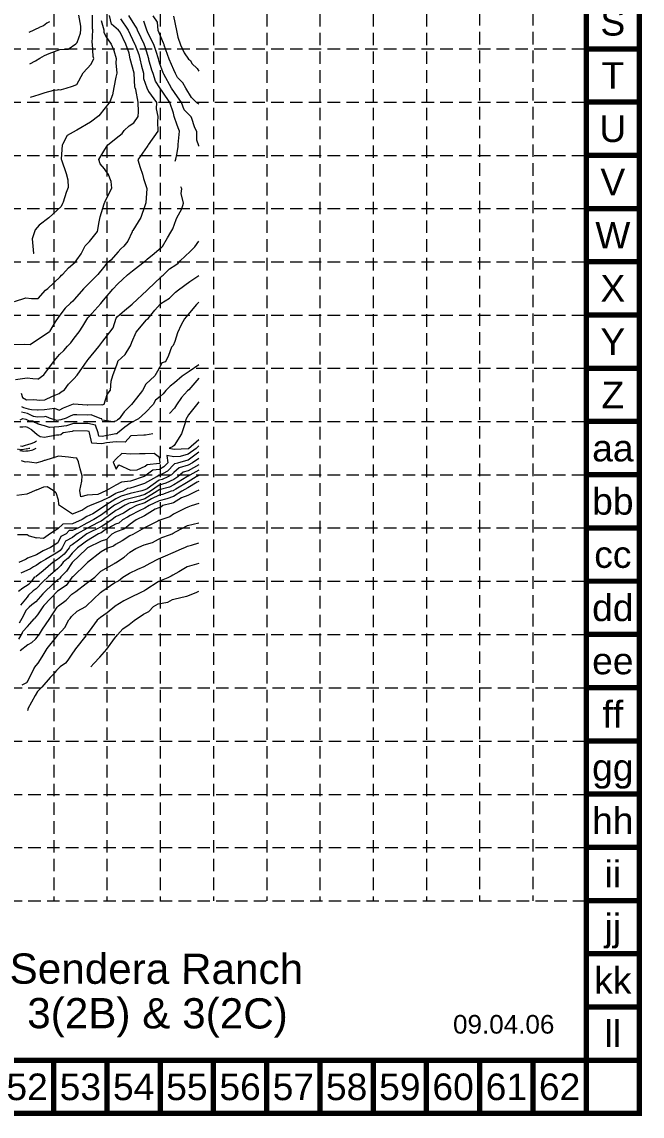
# Model space of a CAD drawing. Extents: x 33353 to 37237, y 80141 to 82571.
# Drawn here: x 36531 to 37237, y 80141 to 81387 of the extents above; entities that cross this region are included whole.
import ezdxf
from ezdxf.enums import TextEntityAlignment as Align

# ---------------------------------------------------------------- set-up
doc = ezdxf.new("R2010")
doc.units = 0
doc.header["$MEASUREMENT"] = 0
doc.linetypes.add('CENTER', pattern=[2, 1.25, -0.25, 0.25, -0.25])
doc.linetypes.add('HIDDEN', pattern=[0.375, 0.25, -0.125])
doc.layers.add('BASE', color=7, linetype='Continuous')
doc.layers.add('GRID', color=254, linetype='HIDDEN')
for name, color, linetype, lineweight in [('LAYO-10', 7, 'Continuous', 0), ('TOPOSHD-34', 7, 'Continuous', 0), ('TOPOSHD-5', 7, 'Continuous', 0), ('TOPOSHD-6', 7, 'Continuous', 0)]:
    doc.layers.add(name, color=color, linetype=linetype, lineweight=lineweight)
doc.styles.get("Standard").update_dxf_attribs({"font": 'ARIAL.TTF'})

msp = doc.modelspace()

# ---------------------------------------------------------------- linework, layer by layer
at = {"layer": 'BASE', "color": 9}
msp.add_line((37173.4, 82507.7), (37173.4, 80205), dxfattribs=at)
at = {"layer": 'BASE', "const_width": 6.06}
for points in [[(33355.7, 80144.4), (37234, 80144.4), (37234, 82568.3), (33355.7, 82568.3)], [(33416.3, 80205), (37173.4, 80205), (37173.4, 82507.7), (33416.3, 82507.7)]]:
    msp.add_lwpolyline(points, close=True, dxfattribs=at)
for points in [[(37234, 81356.4), (37173.4, 81356.4)], [(37234, 81295.8), (37173.4, 81295.8)], [(37234, 81235.2), (37173.4, 81235.2)], [(37234, 81174.6), (37173.4, 81174.6)], [(37234, 81114), (37173.4, 81114)], [(37234, 81053.4), (37173.4, 81053.4)], [(37234, 80992.8), (37173.4, 80992.8)], [(37234, 80932.2), (37173.4, 80932.2)], [(37234, 80871.6), (37173.4, 80871.6)], [(37234, 80811), (37173.4, 80811)], [(37234, 80750.4), (37173.4, 80750.4)], [(37234, 80689.8), (37173.4, 80689.8)], [(37234, 80629.2), (37173.4, 80629.2)], [(37234, 80568.6), (37173.4, 80568.6)], [(37234, 80508), (37173.4, 80508)], [(37234, 80447.4), (37173.4, 80447.4)], [(37234, 80386.8), (37173.4, 80386.8)], [(37234, 80326.2), (37173.4, 80326.2)], [(37234, 80265.6), (37173.4, 80265.6)], [(36567.4, 80144.4), (36567.4, 80205)], [(36628, 80144.4), (36628, 80205)], [(36688.6, 80144.4), (36688.6, 80205)], [(36749.2, 80144.4), (36749.2, 80205)], [(36809.8, 80144.4), (36809.8, 80205)], [(36870.4, 80144.4), (36870.4, 80205)], [(36931, 80144.4), (36931, 80205)], [(36991.6, 80144.4), (36991.6, 80205)], [(37052.2, 80144.4), (37052.2, 80205)], [(37112.8, 80144.4), (37112.8, 80205)], [(37234, 80205), (37173.4, 80205)], [(37173.4, 80144.4), (37173.4, 80205)]]:
    msp.add_lwpolyline(points, dxfattribs=at)
at = {"layer": 'GRID', "linetype": 'HIDDEN', "lineweight": 15, "ltscale": 57}
for p, q in [((36567.4, 82507.7), (36567.4, 80386.5)), ((36628, 82507.7), (36628, 80386.5)), ((36688.6, 82507.7), (36688.6, 80386.5)), ((36749.2, 82507.7), (36749.2, 80386.5)), ((36809.8, 82507.7), (36809.8, 80386.5)), ((36870.4, 82507.7), (36870.4, 80386.5)), ((36931, 82507.7), (36931, 80386.5)), ((36991.6, 82507.7), (36991.6, 80386.5)), ((37052.1, 82508.7), (37052.1, 80386.5)), ((37112.7, 82508.7), (37112.7, 80386.5)), ((33416.3, 81356.4), (37173.4, 81356.4)), ((33416.3, 81295.8), (37173.4, 81295.8)), ((33416.3, 81235.2), (37173.4, 81235.2)), ((33416.3, 81174.6), (37173.4, 81174.6)), ((33416.3, 81114), (37173.4, 81114)), ((33416.3, 81053.4), (37173.4, 81053.4)), ((33416.3, 80992.8), (37173.4, 80992.8)), ((33416.3, 80932.2), (37173.4, 80932.2)), ((33416.3, 80871.6), (37173.4, 80871.6)), ((33416.3, 80811), (37173.4, 80811)), ((33416.3, 80750.4), (37173.4, 80750.4)), ((33416.3, 80689.8), (37173.4, 80689.8)), ((33417.7, 80628.9), (37174.7, 80628.9)), ((33417.7, 80568.3), (37174.7, 80568.3)), ((33417.7, 80507.7), (37174.7, 80507.7)), ((33417.7, 80447.1), (37174.7, 80447.1)), ((33417.7, 80386.5), (37174.7, 80386.5))]:
    msp.add_line(p, q, dxfattribs=at)
at = {"layer": 'TOPOSHD-34', "color": 5, "linetype": 'CENTER', "lineweight": 0}
for p, q in [((36526, 80900.7), (36532.1, 80900.3)), ((36532.1, 80900.3), (36539.4, 80901.7)), ((36539.4, 80901.7), (36540.1, 80902))]:
    msp.add_line(p, q, dxfattribs=at)
at = {"layer": 'TOPOSHD-5', "color": 43, "linetype": 'Continuous', "lineweight": 0}
for p, q in [((36598.1, 81382.4), (36596, 81394.8)), ((36659.6, 81383.5), (36652.9, 81394.3)), ((36593.9, 81363.8), (36598, 81374.4)), ((36598, 81374.4), (36598.2, 81378.3)), ((36598.2, 81378.3), (36598.1, 81382.4)), ((36661.9, 81380), (36659.6, 81383.5)), ((36662.7, 81377.7), (36661.9, 81380)), ((36666.9, 81368.8), (36662.7, 81377.7)), ((36583.8, 81356), (36592.5, 81362.3)), ((36592.5, 81362.3), (36593.3, 81362.9)), ((36593.3, 81362.9), (36593.9, 81363.8)), ((36670.2, 81361.6), (36666.9, 81368.8)), ((36557, 81348.9), (36562.1, 81351.2)), ((36562.1, 81351.2), (36574.4, 81355.7)), ((36574.4, 81355.7), (36583.8, 81356)), ((36671.8, 81357.5), (36670.2, 81361.6)), ((36675.5, 81345), (36671.8, 81357.5)), ((36540.1, 81339.3), (36546.6, 81342.7)), ((36546.6, 81342.7), (36551.4, 81346)), ((36551.4, 81346), (36557, 81348.9)), ((36675.5, 81344.8), (36675.5, 81345)), ((36675.7, 81343.9), (36675.5, 81344.8)), ((36679.1, 81332.1), (36675.7, 81343.9)), ((36680.4, 81328.5), (36679.1, 81332.1)), ((36683.1, 81319.6), (36680.4, 81328.5)), ((36688, 81311.9), (36683.1, 81319.6)), ((36691.6, 81307.1), (36688, 81311.9)), ((36699.6, 81295.3), (36691.6, 81307.1)), ((36703.7, 81283.3), (36699.6, 81295.3)), ((36704.4, 81279.3), (36703.7, 81283.3)), ((36707.8, 81269.6), (36704.4, 81279.3)), ((36709.8, 81264.8), (36707.8, 81269.6)), ((36708.9, 81247.6), (36710.7, 81262.7)), ((36710.7, 81262.7), (36709.8, 81264.8)), ((36707.5, 81236.3), (36709.1, 81244.7)), ((36708.9, 81246.2), (36708.9, 81247.6)), ((36709.1, 81244.7), (36708.9, 81246.2)), ((36705.7, 81228.6), (36705.8, 81229.7)), ((36705.8, 81229.7), (36706.4, 81230.8)), ((36706.4, 81230.8), (36707.5, 81236.3)), ((36713.2, 81197.2), (36712.1, 81199.3)), ((36712.5, 81191.7), (36713.2, 81197.2)), ((36714.9, 81180.7), (36712.5, 81191.7)), ((36713.2, 81174.2), (36714.9, 81180.7)), ((36706.8, 81162), (36707.6, 81164.2)), ((36707.6, 81164.2), (36713.2, 81174.2)), ((36700.7, 81147.8), (36703, 81151.4)), ((36703, 81151.4), (36706.8, 81162)), ((36691.3, 81131.4), (36696.7, 81141.2)), ((36696.7, 81141.2), (36700.7, 81147.8)), ((36681.8, 81123.5), (36690, 81130.5)), ((36690, 81130.5), (36690.5, 81130.8)), ((36690.5, 81130.8), (36691.3, 81131.4)), ((36657, 81103.7), (36672.3, 81115.6)), ((36672.3, 81115.6), (36673.6, 81116.9)), ((36673.6, 81116.9), (36681.8, 81123.5)), ((36651.5, 81099.3), (36657, 81103.7)), ((36634.5, 81082.9), (36640.3, 81089)), ((36640.3, 81089), (36645.8, 81093.9)), ((36645.8, 81093.9), (36651.5, 81099.3)), ((36623.9, 81070.2), (36634.5, 81082.9)), ((36607.2, 81051.3), (36620.9, 81066.5)), ((36620.9, 81066.5), (36623.9, 81070.2)), ((36600.6, 81040.7), (36606.2, 81050.2)), ((36606.2, 81050.2), (36607.2, 81051.3)), ((36596.3, 81034.3), (36600.6, 81040.7)), ((36586.8, 81021.7), (36590.7, 81027.2)), ((36590.7, 81027.2), (36596.3, 81034.3)), ((36574, 81008.3), (36578.9, 81013.1)), ((36578.9, 81013.1), (36582.9, 81017.9)), ((36582.9, 81017.9), (36586.8, 81021.7)), ((36557.3, 80986.9), (36568.4, 81001.5)), ((36568.4, 81001.5), (36574, 81008.3)), ((36537.2, 80981.4), (36523.9, 80979.7)), ((36543.7, 80980.9), (36537.2, 80981.4)), ((36549.4, 80980.3), (36543.7, 80980.9)), ((36549.4, 80980.3), (36556, 80985.2)), ((36556, 80985.2), (36557.3, 80986.9)), ((36720.2, 80863.4), (36706.3, 80855.2)), ((36729.5, 80869), (36720.2, 80863.4)), ((36732.7, 80870.7), (36729.5, 80869)), ((36700.9, 80852.8), (36691, 80849.2)), ((36703.2, 80853.4), (36700.9, 80852.8)), ((36703.8, 80853.7), (36703.2, 80853.4)), ((36706.3, 80855.2), (36703.8, 80853.7)), ((36670.9, 80839.6), (36661.7, 80836.6)), ((36678.7, 80844.3), (36670.9, 80839.6)), ((36687.3, 80848.3), (36678.7, 80844.3)), ((36691, 80849.2), (36687.3, 80848.3)), ((36646.7, 80827.9), (36637.8, 80823.5)), ((36654.4, 80832.8), (36646.7, 80827.9)), ((36661.7, 80836.6), (36654.4, 80832.8)), ((36633.6, 80820.4), (36621.4, 80812.2)), ((36637.8, 80823.5), (36633.6, 80820.4)), ((36604.9, 80804.2), (36595.7, 80797.2)), ((36621.4, 80812.2), (36604.9, 80804.2)), ((36586.2, 80790.6), (36585, 80788.4)), ((36588.5, 80791.9), (36586.2, 80790.6)), ((36595.7, 80797.2), (36588.5, 80791.9)), ((36712.8, 80787.2), (36717.3, 80789.2)), ((36717.3, 80789.2), (36719.5, 80790.4)), ((36719.5, 80790.4), (36724.1, 80791.5)), ((36724.1, 80791.5), (36732.7, 80794.2)), ((36579.3, 80781), (36571.8, 80775.2)), ((36585, 80788.4), (36579.3, 80781)), ((36686.6, 80775.8), (36694.7, 80779.2)), ((36694.7, 80779.2), (36703.2, 80783)), ((36703.2, 80783), (36712.8, 80787.2)), ((36566.6, 80772), (36555.2, 80762.1)), ((36571.8, 80775.2), (36566.6, 80772)), ((36653.7, 80759.5), (36663, 80763.9)), ((36663, 80763.9), (36670.3, 80767)), ((36670.3, 80767), (36677.2, 80771)), ((36677.2, 80771), (36686.6, 80775.8)), ((36542.3, 80750.4), (36546, 80755.4)), ((36546, 80755.4), (36547.4, 80755.9)), ((36555.2, 80762.1), (36547.4, 80755.9)), ((36641.2, 80750.7), (36645.9, 80754.8)), ((36645.9, 80754.8), (36653.7, 80759.5)), ((36527.2, 80739.1), (36532.4, 80742.7)), ((36532.4, 80742.7), (36535.1, 80744.6)), ((36535.1, 80744.6), (36539.5, 80747.2)), ((36539.5, 80747.2), (36542.3, 80750.4)), ((36622.1, 80738.5), (36637.1, 80749)), ((36637.1, 80749), (36641.2, 80750.7)), ((36604.7, 80722.2), (36620.7, 80737.4)), ((36620.7, 80737.4), (36622.1, 80738.5)), ((36587.7, 80710), (36594, 80716.1)), ((36594, 80716.1), (36604.1, 80721.7)), ((36604.1, 80721.7), (36604.7, 80722.2)), ((36579.9, 80697.6), (36584.5, 80706.4)), ((36584.5, 80706.4), (36586, 80708)), ((36586, 80708), (36587.7, 80710)), ((36572.2, 80688.8), (36579.9, 80697.6)), ((36559.8, 80673.6), (36571, 80687.5)), ((36571, 80687.5), (36572.2, 80688.8)), ((36549.5, 80657.2), (36554.3, 80664.4)), ((36554.3, 80664.4), (36559.8, 80673.6)), ((36545.4, 80652.1), (36536.6, 80635.2)), ((36545.4, 80652.1), (36549.5, 80657.2)), ((36536.3, 80634.7), (36530.9, 80632.1)), ((36536.4, 80634.8), (36536.3, 80634.7)), ((36536.6, 80635.2), (36536.4, 80634.9)), ((36536.4, 80634.9), (36536.4, 80634.8))]:
    msp.add_line(p, q, dxfattribs=at)
at = {"layer": 'TOPOSHD-5', "color": 5, "linetype": 'Continuous', "lineweight": 0}
for p, q in [((36732.7, 80981.4), (36721.2, 80968.4)), ((36719.7, 80967.1), (36712.7, 80959.4)), ((36721.2, 80968.4), (36719.7, 80967.1)), ((36707.1, 80951.2), (36704.7, 80947.4)), ((36712.7, 80959.4), (36707.1, 80951.2)), ((36704.7, 80947.4), (36699.1, 80941.3)), ((36532.1, 80925.8), (36528.9, 80925.6)), ((36534.8, 80926), (36532.1, 80925.8)), ((36538.1, 80925.2), (36534.8, 80926)), ((36538.4, 80925.1), (36538.1, 80925.2)), ((36542.3, 80922.7), (36538.4, 80925.1)), ((36542.6, 80922.5), (36542.3, 80922.7)), ((36548.6, 80917), (36542.6, 80922.5)), ((36551.9, 80914.9), (36548.6, 80917)), ((36556.7, 80913.9), (36551.9, 80914.9)), ((36570.5, 80916.8), (36556.7, 80913.9)), ((36573.2, 80916.5), (36570.5, 80916.8)), ((36575.6, 80917), (36573.2, 80916.5)), ((36578.1, 80919.4), (36575.6, 80917)), ((36588.2, 80920.9), (36578.1, 80919.4)), ((36589.7, 80921.4), (36588.2, 80920.9)), ((36606, 80921.3), (36589.7, 80921.4)), ((36607.7, 80920.9), (36606, 80921.3)), ((36608.2, 80919.2), (36607.7, 80920.9)), ((36610.9, 80907.7), (36608.2, 80919.2)), ((36655.2, 80916), (36648.6, 80908.8)), ((36669.8, 80916.7), (36655.2, 80916)), ((36671.7, 80916.8), (36669.8, 80916.7)), ((36680, 80918.2), (36671.7, 80916.8)), ((36622.3, 80906.7), (36610.9, 80907.7)), ((36627.6, 80907.8), (36622.3, 80906.7)), ((36638.6, 80909.1), (36627.6, 80907.8)), ((36648.6, 80908.8), (36638.6, 80909.1)), ((36729.4, 80901.5), (36720.5, 80895)), ((36732.7, 80904.3), (36729.4, 80901.5)), ((36572.9, 80892.7), (36557.4, 80887.7)), ((36584.1, 80891.7), (36572.9, 80892.7)), ((36589.4, 80890.9), (36584.1, 80891.7)), ((36593.5, 80890.4), (36589.4, 80890.9)), ((36595.7, 80886.3), (36593.5, 80890.4)), ((36704.2, 80892.1), (36696, 80893.6)), ((36696, 80893.6), (36697.4, 80885.3)), ((36711.2, 80892.3), (36704.2, 80892.1)), ((36720.5, 80895), (36711.2, 80892.3)), ((36530.5, 80887.9), (36534.9, 80886.4)), ((36534.9, 80886.4), (36537.4, 80886.7)), ((36537.4, 80886.7), (36539.8, 80886.2)), ((36539.8, 80886.2), (36542.6, 80885.8)), ((36542.6, 80885.8), (36548.3, 80885.2)), ((36554, 80886.7), (36548.3, 80885.2)), ((36556.4, 80887.6), (36554, 80886.7)), ((36557.4, 80887.7), (36556.4, 80887.6)), ((36597.4, 80878.3), (36595.7, 80886.3)), ((36599.7, 80870.2), (36597.4, 80878.3)), ((36680, 80876.9), (36671.2, 80869.9)), ((36687.6, 80877.7), (36680, 80876.9)), ((36692.7, 80880.4), (36687.6, 80877.7)), ((36697.4, 80885.3), (36692.7, 80880.4)), ((36597.1, 80853.8), (36599.4, 80864.1)), ((36599.4, 80864.1), (36599.7, 80870.2)), ((36644.7, 80863.3), (36638.1, 80859.6)), ((36654.7, 80864.4), (36644.7, 80863.3)), ((36670.5, 80869.6), (36654.7, 80864.4)), ((36671.2, 80869.9), (36670.5, 80869.6)), ((36598.1, 80846.5), (36597.1, 80853.8)), ((36627.5, 80853.5), (36621.8, 80850.8)), ((36638.1, 80859.6), (36627.5, 80853.5)), ((36605.3, 80848.5), (36598.1, 80846.5)), ((36617.4, 80849.1), (36605.3, 80848.5)), ((36621.8, 80850.8), (36617.4, 80849.1))]:
    msp.add_line(p, q, dxfattribs=at)
at = {"layer": 'TOPOSHD-6', "color": 43, "linetype": 'Continuous', "lineweight": 0}
for p, q in [((36562.4, 81387.3), (36559.7, 81385.5)), ((36611.5, 81379.3), (36611.4, 81394.7)), ((36621.2, 81388.9), (36624.4, 81378)), ((36633.3, 81384.4), (36631, 81394.5)), ((36643.2, 81390.7), (36652.2, 81377.8)), ((36673.3, 81377.6), (36669.8, 81387.8)), ((36685.4, 81386.8), (36680.5, 81394)), ((36686.4, 81377.4), (36685.4, 81386.8)), ((36703.6, 81393.8), (36707, 81377.2)), ((36539.5, 81375.5), (36551.7, 81381.3)), ((36555.7, 81382.7), (36551.7, 81381.3)), ((36559.7, 81385.5), (36555.7, 81382.7)), ((36611.1, 81363), (36611.8, 81378.1)), ((36611.8, 81378.1), (36611.5, 81379.3)), ((36624.4, 81378), (36624.3, 81375.6)), ((36624.3, 81375.6), (36626.7, 81370.6)), ((36641.1, 81377.9), (36633.3, 81384.4)), ((36643, 81375.5), (36641.1, 81377.9)), ((36649.4, 81361.8), (36643, 81375.5)), ((36652.2, 81377.8), (36659.4, 81362.1)), ((36674.2, 81375.7), (36673.3, 81377.6)), ((36676, 81371.8), (36674.2, 81375.7)), ((36692.2, 81362.8), (36686.4, 81377.4)), ((36707, 81377.2), (36708.7, 81369.8)), ((36611.5, 81362.1), (36611.1, 81363)), ((36612.2, 81347.8), (36611.5, 81362.1)), ((36626.7, 81370.6), (36632.7, 81361.9)), ((36632.7, 81361.9), (36635.7, 81354.6)), ((36653.2, 81351.4), (36649.4, 81361.8)), ((36659.4, 81362.1), (36659.6, 81361.8)), ((36659.6, 81361.8), (36659.6, 81361.7)), ((36659.6, 81361.7), (36664.1, 81349.9)), ((36681.2, 81361.5), (36676, 81371.8)), ((36692.9, 81361.4), (36692.2, 81362.8)), ((36708.7, 81369.8), (36711.7, 81361.2)), ((36635.7, 81354.6), (36638.6, 81345.4)), ((36654.2, 81345.2), (36653.2, 81351.4)), ((36664.1, 81349.9), (36665.5, 81345.1)), ((36684, 81353.3), (36681.2, 81361.5)), ((36686.6, 81344.9), (36684, 81353.3)), ((36693, 81360.5), (36692.9, 81361.4)), ((36698.8, 81344.8), (36693, 81360.5)), ((36711.7, 81361.2), (36715.8, 81352)), ((36715.8, 81352), (36720.8, 81344.6)), ((36600.7, 81329.2), (36609.9, 81339.1)), ((36609.9, 81339.1), (36613.1, 81345.6)), ((36613.1, 81345.6), (36612.2, 81347.8)), ((36638.6, 81345.4), (36638, 81340.6)), ((36638, 81340.6), (36639.3, 81328.9)), ((36659.1, 81328.7), (36654.2, 81345.2)), ((36665.5, 81345.1), (36667.3, 81336.7)), ((36667.3, 81336.7), (36669.5, 81328.6)), ((36687.8, 81340.7), (36686.6, 81344.9)), ((36691.9, 81329.3), (36687.8, 81340.7)), ((36704.1, 81332.6), (36698.8, 81344.8)), ((36720.8, 81344.6), (36723.1, 81343)), ((36723.1, 81343), (36724.7, 81339.6)), ((36724.7, 81339.6), (36730.8, 81334.2)), ((36593.5, 81315.7), (36600.7, 81329.2)), ((36639.3, 81328.9), (36637.9, 81324.2)), ((36659.6, 81312.9), (36659.1, 81328.7)), ((36669.5, 81328.6), (36669.7, 81322.7)), ((36692.3, 81328.4), (36691.9, 81329.3)), ((36692.7, 81327.5), (36692.3, 81328.4)), ((36701.4, 81311.8), (36692.7, 81327.5)), ((36705.9, 81328.2), (36704.1, 81332.6)), ((36708.3, 81323.7), (36705.9, 81328.2)), ((36730.8, 81334.2), (36732.7, 81331.2)), ((36581.5, 81311.5), (36588.7, 81313.8)), ((36588.7, 81313.8), (36593.5, 81315.7)), ((36635.6, 81312.4), (36634.4, 81304)), ((36637.9, 81324.2), (36635.6, 81312.4)), ((36659.9, 81312.2), (36659.6, 81312.9)), ((36660.9, 81310.3), (36659.9, 81312.2)), ((36669.7, 81322.7), (36673.3, 81312.1)), ((36673.3, 81312.1), (36675.4, 81307.8)), ((36708.1, 81301.9), (36701.4, 81311.8)), ((36714.4, 81317.9), (36708.3, 81323.7)), ((36717.6, 81311.6), (36714.4, 81317.9)), ((36540.8, 81301.5), (36551, 81304.5)), ((36551, 81304.5), (36557.8, 81306.6)), ((36557.8, 81306.6), (36567.4, 81309.5)), ((36567.4, 81309.5), (36571.5, 81309.7)), ((36571.5, 81309.7), (36572.7, 81310.1)), ((36572.7, 81310.1), (36574.8, 81309.7)), ((36574.8, 81309.7), (36576.4, 81310)), ((36576.4, 81310), (36581.5, 81311.5)), ((36634.4, 81304), (36631.1, 81296)), ((36663.6, 81295.6), (36660.9, 81310.3)), ((36675.4, 81307.8), (36684.3, 81295.5)), ((36712.9, 81295.2), (36708.1, 81301.9)), ((36724.3, 81300.9), (36717.6, 81311.6)), ((36730.3, 81295), (36724.3, 81300.9)), ((36626, 81289.2), (36618.6, 81280.1)), ((36631.1, 81296), (36626, 81289.2)), ((36663.8, 81284.6), (36663.6, 81295.6)), ((36684.3, 81295.5), (36683.9, 81288)), ((36683.9, 81288), (36686, 81279.4)), ((36716, 81287.1), (36712.9, 81295.2)), ((36723.7, 81279.1), (36716, 81287.1)), ((36732.7, 81293.4), (36730.3, 81295)), ((36618.6, 81280.1), (36609.3, 81272.9)), ((36658.6, 81272.1), (36663.6, 81279.6)), ((36663.6, 81279.6), (36663.8, 81284.6)), ((36686, 81279.4), (36685.4, 81273.4)), ((36723.9, 81278.8), (36723.7, 81279.1)), ((36724.1, 81278.1), (36723.9, 81278.8)), ((36728.1, 81266.6), (36724.1, 81278.1)), ((36593, 81263.4), (36582.6, 81257.8)), ((36593.6, 81263.8), (36593, 81263.4)), ((36609.3, 81272.9), (36593.6, 81263.8)), ((36645.1, 81260.2), (36647.7, 81263.3)), ((36647.7, 81263.3), (36653.1, 81268.7)), ((36653.1, 81268.7), (36658.6, 81272.1)), ((36686, 81262.9), (36674.8, 81247)), ((36685.4, 81273.4), (36686, 81262.9)), ((36730.3, 81262.5), (36728.1, 81266.6)), ((36730.1, 81252.3), (36730.3, 81262.5)), ((36582.6, 81257.8), (36577.2, 81247.5)), ((36628.8, 81247), (36641.9, 81257.6)), ((36641.9, 81257.6), (36645.1, 81260.2)), ((36732.6, 81246), (36730.1, 81252.3)), ((36577.1, 81246.7), (36576.2, 81236.5)), ((36577.2, 81247.5), (36577.1, 81246.7)), ((36618.9, 81230.6), (36625.5, 81241.8)), ((36625.5, 81241.8), (36627.6, 81244.9)), ((36627.6, 81244.9), (36628.8, 81247)), ((36673.6, 81245.4), (36663, 81230.2)), ((36674.4, 81246.5), (36673.6, 81245.4)), ((36674.8, 81247), (36674.4, 81246.5)), ((36732.7, 81245.5), (36732.6, 81246)), ((36576.2, 81236.5), (36575.9, 81231)), ((36575.9, 81231), (36575.9, 81230.7)), ((36575.9, 81230.7), (36576.2, 81229.9)), ((36576.2, 81229.9), (36581.6, 81214.4)), ((36620.3, 81225.5), (36618.9, 81230.6)), ((36625.3, 81219.7), (36620.3, 81225.5)), ((36663, 81230.2), (36665.6, 81221.2)), ((36581.6, 81214.4), (36583.4, 81207.2)), ((36627.6, 81216.3), (36625.3, 81219.7)), ((36629.3, 81214), (36627.6, 81216.3)), ((36632.8, 81205.4), (36629.3, 81214)), ((36665.6, 81221.2), (36668.5, 81213.6)), ((36668.5, 81213.6), (36669.7, 81209)), ((36583.4, 81207.2), (36583.9, 81198.4)), ((36633.4, 81197.9), (36632.8, 81205.4)), ((36669.7, 81209), (36673.5, 81197.6)), ((36581.4, 81192.8), (36578, 81182)), ((36583.9, 81198.4), (36581.4, 81192.8)), ((36625.7, 81182.3), (36633.4, 81197.9)), ((36673.5, 81197.6), (36672.1, 81181.1)), ((36575.7, 81176.8), (36561.7, 81164.2)), ((36577.3, 81180.3), (36575.7, 81176.8)), ((36578, 81182), (36577.3, 81180.3)), ((36620.2, 81165.1), (36624.9, 81180)), ((36624.9, 81180), (36625.3, 81181.1)), ((36625.3, 81181.1), (36625.4, 81181.5)), ((36625.4, 81181.5), (36625.7, 81182.3)), ((36671, 81177.9), (36666.7, 81164.6)), ((36672.1, 81181.1), (36671, 81177.9)), ((36561.7, 81164.2), (36550.8, 81155.7)), ((36619, 81159.4), (36620.2, 81165.1)), ((36666.7, 81164.6), (36657.4, 81149.6)), ((36546.3, 81150.4), (36543, 81140)), ((36550.8, 81155.7), (36546.3, 81150.4)), ((36617.1, 81148.6), (36619, 81159.4)), ((36543, 81140), (36544.3, 81123.4)), ((36608, 81137.1), (36617.1, 81148.6)), ((36651.6, 81137.4), (36647.3, 81131.8)), ((36656.6, 81148.2), (36651.6, 81137.4)), ((36656.8, 81148.8), (36656.6, 81148.2)), ((36657.4, 81149.6), (36656.8, 81148.8)), ((36598.6, 81123.1), (36603.3, 81132.2)), ((36603.3, 81132.2), (36608, 81137.1)), ((36640.7, 81125.3), (36632.2, 81115.9)), ((36643.7, 81128.9), (36640.7, 81125.3)), ((36647.3, 81131.8), (36643.7, 81128.9)), ((36711.2, 81115.2), (36722.7, 81125.6)), ((36722.7, 81125.6), (36728, 81131)), ((36728, 81131), (36732.7, 81137.3)), ((36544.3, 81123.4), (36544, 81123.4)), ((36584.1, 81107.3), (36591.6, 81113.5)), ((36591.6, 81113.5), (36592.8, 81115.1)), ((36592.8, 81115.1), (36593.5, 81116.3)), ((36593.5, 81116.3), (36598.6, 81123.1)), ((36627.7, 81112.5), (36624.2, 81107.5)), ((36632.2, 81115.9), (36627.7, 81112.5)), ((36706.3, 81110.6), (36708.9, 81112.6)), ((36708.9, 81112.6), (36711.2, 81115.2)), ((36577.7, 81100), (36584.1, 81107.3)), ((36624.2, 81107.5), (36617.4, 81099.6)), ((36692, 81098.9), (36699.1, 81106)), ((36699.1, 81106), (36706.3, 81110.6)), ((36560.5, 81083.6), (36574.9, 81096.9)), ((36574.9, 81096.9), (36576.2, 81098.7)), ((36576.2, 81098.7), (36577.7, 81100)), ((36607.6, 81089.7), (36601.2, 81083.2)), ((36617.4, 81099.6), (36607.6, 81089.7)), ((36674.3, 81082.5), (36689.6, 81096.8)), ((36689.6, 81096.8), (36690.7, 81097.9)), ((36690.7, 81097.9), (36692, 81098.9)), ((36549.7, 81072.3), (36558.2, 81081.6)), ((36558.2, 81081.6), (36560.5, 81083.6)), ((36601.2, 81083.2), (36591.2, 81071.6)), ((36657, 81066.2), (36673.2, 81081.5)), ((36673.2, 81081.5), (36674.3, 81082.5)), ((36522.7, 81068.7), (36535.8, 81072.8)), ((36535.8, 81072.8), (36542.2, 81072.2)), ((36542.2, 81072.2), (36549.7, 81072.3)), ((36586.6, 81066.9), (36580.3, 81061.2)), ((36589, 81069), (36586.6, 81066.9)), ((36591.2, 81071.6), (36589, 81069)), ((36648, 81058.4), (36656.6, 81065.9)), ((36656.6, 81065.9), (36657, 81066.2)), ((36572.5, 81050.5), (36569.2, 81045.5)), ((36574.5, 81053.3), (36572.5, 81050.5)), ((36580.3, 81061.2), (36574.5, 81053.3)), ((36638.4, 81049.9), (36640, 81051.7)), ((36640, 81051.7), (36648, 81058.4)), ((36569.2, 81045.5), (36562.7, 81034.6)), ((36631.2, 81033.9), (36634.9, 81038.8)), ((36634.9, 81038.8), (36638.4, 81049.9)), ((36540.5, 81019.9), (36562.7, 81034.6)), ((36623.4, 81023.6), (36631.2, 81033.9)), ((36521.4, 81020), (36534.1, 81020.1)), ((36534.1, 81020.1), (36540.5, 81019.9)), ((36606.7, 81002.6), (36618.7, 81017.6)), ((36618.7, 81017.6), (36623.4, 81023.6)), ((36602.9, 80997.4), (36605.6, 81001.2)), ((36605.6, 81001.2), (36606.7, 81002.6)), ((36593.9, 80984.8), (36602.9, 80997.4)), ((36584.1, 80974.5), (36590.3, 80980.6)), ((36590.3, 80980.6), (36593.9, 80984.8)), ((36565.8, 80961), (36573.6, 80964)), ((36573.6, 80964), (36576, 80966.1)), ((36576, 80966.1), (36579.8, 80968.4)), ((36579.8, 80968.4), (36584.1, 80974.5)), ((36544.6, 80957.3), (36551.4, 80956.6)), ((36551.4, 80956.6), (36557.1, 80956.9)), ((36557.1, 80956.9), (36565.8, 80961)), ((36732.7, 80889.9), (36725.5, 80885)), ((36710, 80879.4), (36704, 80874)), ((36720.4, 80882.3), (36710, 80879.4)), ((36720.3, 80876.2), (36714.7, 80874.6)), ((36732.7, 80882.8), (36720.3, 80876.2)), ((36725.5, 80885), (36720.4, 80882.3)), ((36732.7, 80876.7), (36722.4, 80871.2)), ((36687.4, 80865.2), (36673.7, 80855.7)), ((36690.8, 80866.1), (36687.4, 80865.2)), ((36697.4, 80869.3), (36690.8, 80866.1)), ((36704, 80866.2), (36694.9, 80861.8)), ((36701.6, 80871.6), (36697.4, 80869.3)), ((36704, 80874), (36701.6, 80871.6)), ((36718.7, 80869.1), (36703.9, 80860)), ((36708.8, 80869.2), (36704, 80866.2)), ((36714.7, 80874.6), (36708.8, 80869.2)), ((36719.5, 80869.8), (36718.7, 80869.1)), ((36720.2, 80870), (36719.5, 80869.8)), ((36722.4, 80871.2), (36720.2, 80870)), ((36732.7, 80863.9), (36730.8, 80863.1)), ((36667.6, 80853.1), (36654.5, 80850.1)), ((36671.1, 80854.2), (36667.6, 80853.1)), ((36677.5, 80853), (36671, 80849)), ((36685.1, 80852.9), (36671, 80844.3)), ((36673.7, 80855.7), (36671.1, 80854.2)), ((36687.4, 80859.8), (36677.5, 80853)), ((36687.3, 80854.5), (36685.1, 80852.9)), ((36699.1, 80857.6), (36687.3, 80854.5)), ((36694.9, 80861.8), (36687.4, 80859.8)), ((36703.9, 80860), (36699.1, 80857.6)), ((36713.2, 80852.7), (36703.8, 80846.7)), ((36720.1, 80856.7), (36713.2, 80852.7)), ((36729.3, 80852.5), (36720, 80847.8)), ((36730.8, 80863.1), (36720.1, 80856.7)), ((36732.7, 80853.9), (36729.3, 80852.5)), ((36638, 80844.1), (36626.5, 80837)), ((36648.2, 80843), (36637.9, 80837.7)), ((36644.1, 80847.3), (36638, 80844.1)), ((36654.5, 80850.1), (36644.1, 80847.3)), ((36654.5, 80844.7), (36648.2, 80843)), ((36652.4, 80838.8), (36648.5, 80836.8)), ((36654.4, 80839.4), (36652.4, 80838.8)), ((36657.9, 80840.1), (36654.4, 80839.4)), ((36665, 80847.1), (36654.5, 80844.7)), ((36671, 80844.3), (36657.9, 80840.1)), ((36671, 80849), (36665, 80847.1)), ((36687.2, 80841.8), (36675.9, 80836.5)), ((36696.1, 80844), (36687.2, 80841.8)), ((36701.2, 80838.8), (36691.7, 80836.4)), ((36703.8, 80846.7), (36696.1, 80844)), ((36703.7, 80839.6), (36701.2, 80838.8)), ((36712.8, 80845.4), (36703.7, 80839.6)), ((36720, 80847.8), (36712.8, 80845.4)), ((36732.7, 80838.9), (36723.8, 80836.1)), ((36611.7, 80827.2), (36605, 80824.2)), ((36621.6, 80833.5), (36611.7, 80827.2)), ((36621.6, 80826), (36612.9, 80820.6)), ((36626.5, 80837), (36621.6, 80833.5)), ((36636.6, 80836.9), (36621.6, 80826)), ((36637.9, 80830.7), (36624, 80820.5)), ((36637.9, 80837.7), (36636.6, 80836.9)), ((36642, 80832.7), (36637.9, 80830.7)), ((36648.5, 80836.8), (36642, 80832.7)), ((36664.8, 80830.6), (36654.3, 80825)), ((36670.9, 80833.4), (36664.8, 80830.6)), ((36682.9, 80832.2), (36670.8, 80824.6)), ((36675.9, 80836.5), (36670.9, 80833.4)), ((36687.1, 80833.8), (36682.9, 80832.2)), ((36689.1, 80834.5), (36687.1, 80833.8)), ((36691.7, 80836.4), (36689.1, 80834.5)), ((36703.6, 80826.7), (36699.5, 80823.8)), ((36717.4, 80833.6), (36703.6, 80826.7)), ((36719.9, 80834.7), (36717.4, 80833.6)), ((36723.8, 80836.1), (36719.9, 80834.7)), ((36577.9, 80815.3), (36572.2, 80809.8)), ((36588.7, 80815.6), (36577.9, 80815.3)), ((36599.8, 80820.7), (36588.7, 80815.6)), ((36605, 80816.5), (36595.4, 80811.1)), ((36605, 80824.2), (36599.8, 80820.7)), ((36618.1, 80817.2), (36604.9, 80810.3)), ((36612.9, 80820.6), (36605, 80816.5)), ((36621.5, 80818.8), (36618.1, 80817.2)), ((36624, 80820.5), (36621.5, 80818.8)), ((36637.7, 80815.3), (36626.1, 80808.8)), ((36641.5, 80816.6), (36637.7, 80815.3)), ((36645.6, 80820.3), (36641.5, 80816.6)), ((36651.4, 80823.2), (36645.6, 80820.3)), ((36654.2, 80815.3), (36648.1, 80809.8)), ((36654.3, 80825), (36651.4, 80823.2)), ((36661.2, 80820.2), (36654.2, 80815.3)), ((36670.8, 80824.6), (36661.2, 80820.2)), ((36685.8, 80818.7), (36670.7, 80811)), ((36687, 80819.3), (36685.8, 80818.7)), ((36687.5, 80819.5), (36687, 80819.3)), ((36688.2, 80819.9), (36687.5, 80819.5)), ((36699.5, 80823.8), (36688.2, 80819.9)), ((36706.9, 80806.8), (36719.7, 80813.9)), ((36719.7, 80813.9), (36732.7, 80817)), ((36563.7, 80804.6), (36555.6, 80799.1)), ((36572.2, 80809.8), (36563.7, 80804.6)), ((36575.5, 80801.1), (36572, 80794.2)), ((36581.5, 80804.4), (36575.5, 80801.1)), ((36585.1, 80807.9), (36581.5, 80804.4)), ((36588.6, 80808), (36585.1, 80807.9)), ((36595.4, 80811.1), (36588.6, 80808)), ((36591, 80801.9), (36588.6, 80800.1)), ((36594.2, 80804.3), (36591, 80801.9)), ((36604.9, 80810.3), (36594.2, 80804.3)), ((36618.3, 80804.1), (36604.8, 80795.9)), ((36621.4, 80805.6), (36618.3, 80804.1)), ((36626.1, 80808.8), (36621.4, 80805.6)), ((36633.5, 80803.9), (36627.4, 80798)), ((36637.6, 80806.2), (36633.5, 80803.9)), ((36648.1, 80809.8), (36637.6, 80806.2)), ((36654.1, 80802), (36645.3, 80796.3)), ((36657.5, 80803.7), (36654.1, 80802)), ((36670.7, 80811), (36657.5, 80803.7)), ((36690.3, 80800), (36699.2, 80803.3)), ((36699.2, 80803.3), (36702.3, 80804.3)), ((36702.3, 80804.3), (36703.4, 80804.9)), ((36703.4, 80804.9), (36706.9, 80806.8)), ((36555.6, 80799.1), (36547.7, 80799.6)), ((36563.6, 80788.6), (36555.4, 80784.8)), ((36572, 80794.2), (36563.6, 80788.6)), ((36580.8, 80795.9), (36577.1, 80788.4)), ((36588.6, 80800.1), (36580.8, 80795.9)), ((36600.3, 80792.6), (36594.6, 80788.3)), ((36604.8, 80795.9), (36600.3, 80792.6)), ((36621.3, 80796), (36605.9, 80788.2)), ((36627.4, 80798), (36621.3, 80796)), ((36635.3, 80790.1), (36628.5, 80788)), ((36637.5, 80792.3), (36635.3, 80790.1)), ((36645.3, 80796.3), (36637.5, 80792.3)), ((36660.9, 80787.7), (36670.5, 80791.8)), ((36670.5, 80791.8), (36679.9, 80794.3)), ((36679.9, 80794.3), (36686.8, 80798.3)), ((36686.8, 80798.3), (36690.3, 80800)), ((36555.4, 80784.8), (36547.6, 80780.3)), ((36571.9, 80783.3), (36558.1, 80774.9)), ((36574.9, 80785.5), (36571.9, 80783.3)), ((36577.1, 80788.4), (36574.9, 80785.5)), ((36583.8, 80776.4), (36578, 80771.9)), ((36588.4, 80782.4), (36583.8, 80776.4)), ((36604.7, 80787.2), (36588.3, 80771.8)), ((36594.6, 80788.3), (36588.4, 80782.4)), ((36605.9, 80788.2), (36604.7, 80787.2)), ((36621.2, 80783.8), (36605.7, 80771.7)), ((36628.5, 80788), (36621.2, 80783.8)), ((36637.6, 80771.4), (36647.4, 80777.7)), ((36647.4, 80777.7), (36653.9, 80783.5)), ((36653.9, 80783.5), (36660.9, 80787.7)), ((36552.8, 80772.2), (36547.5, 80768.1)), ((36555.3, 80773.6), (36552.8, 80772.2)), ((36558.1, 80774.9), (36555.3, 80773.6)), ((36571.7, 80764.4), (36561.5, 80755.6)), ((36575.6, 80768.1), (36571.7, 80764.4)), ((36578, 80771.9), (36575.6, 80768.1)), ((36588.3, 80771.8), (36582, 80761.6)), ((36604.5, 80770.6), (36589, 80755.3)), ((36605.7, 80771.7), (36604.5, 80770.6)), ((36621, 80761.6), (36636.6, 80770.7)), ((36636.6, 80770.7), (36637.3, 80771.2)), ((36637.3, 80771.2), (36637.6, 80771.4)), ((36719.3, 80766.8), (36709.6, 80760.9)), ((36732.7, 80770.5), (36719.3, 80766.8)), ((36732.7, 80770.5), (36732.7, 80770.5)), ((36561.5, 80755.6), (36555.1, 80749.6)), ((36571.6, 80751.8), (36558.2, 80739.1)), ((36573.9, 80753.2), (36571.6, 80751.8)), ((36575.5, 80755.5), (36573.9, 80753.2)), ((36582, 80761.6), (36575.5, 80755.5)), ((36588.1, 80754.6), (36581.5, 80745.5)), ((36589, 80755.3), (36588.1, 80754.6)), ((36604.3, 80747.7), (36614, 80755.1)), ((36614, 80755.1), (36621, 80761.6)), ((36697.4, 80754.3), (36689.6, 80751.1)), ((36701.2, 80756), (36697.4, 80754.3)), ((36702.9, 80757.1), (36701.2, 80756)), ((36709.6, 80760.9), (36702.9, 80757.1)), ((36544, 80739.5), (36538.8, 80734.5)), ((36547.3, 80741.8), (36544, 80739.5)), ((36555.1, 80749.6), (36547.3, 80741.8)), ((36558.2, 80739.1), (36555, 80735.8)), ((36571.5, 80739), (36556, 80722.6)), ((36581.5, 80745.5), (36571.5, 80739)), ((36588, 80735.5), (36592.7, 80738.8)), ((36592.7, 80738.8), (36604.3, 80747.7)), ((36670, 80739), (36668.2, 80738.1)), ((36672.3, 80740.4), (36670, 80739)), ((36686.3, 80749.5), (36672.3, 80740.4)), ((36689.6, 80751.1), (36686.3, 80749.5)), ((36729.5, 80737.5), (36732.7, 80738.9)), ((36537.1, 80732), (36529.5, 80723)), ((36538.8, 80734.5), (36537.1, 80732)), ((36547.2, 80726.7), (36542.5, 80723.6)), ((36555, 80735.8), (36547.2, 80726.7)), ((36572.8, 80722.5), (36581.7, 80728.6)), ((36581.7, 80728.6), (36588, 80735.5)), ((36647.2, 80728), (36637.3, 80721.9)), ((36653.4, 80731.1), (36647.2, 80728)), ((36668.2, 80738.1), (36653.4, 80731.1)), ((36686.1, 80724.7), (36697.3, 80726.6)), ((36697.3, 80726.6), (36702.7, 80729.5)), ((36702.7, 80729.5), (36713.4, 80732)), ((36713.4, 80732), (36718.9, 80733.2)), ((36718.9, 80733.2), (36729.5, 80737.5)), ((36536.2, 80717.4), (36531.2, 80708)), ((36539.5, 80720.8), (36536.2, 80717.4)), ((36542.5, 80723.6), (36539.5, 80720.8)), ((36554.8, 80721), (36548.8, 80712.1)), ((36556, 80722.6), (36554.8, 80721)), ((36562.1, 80706.6), (36571.3, 80720.8)), ((36571.3, 80720.8), (36572.2, 80721.7)), ((36572.2, 80721.7), (36572.8, 80722.5)), ((36628.3, 80714.3), (36620.5, 80708.9)), ((36636.8, 80721.6), (36628.3, 80714.3)), ((36637, 80721.7), (36636.8, 80721.6)), ((36637.3, 80721.9), (36637, 80721.7)), ((36669.7, 80712.9), (36675.6, 80715.7)), ((36675.6, 80715.7), (36681, 80721.5)), ((36681, 80721.5), (36686.1, 80724.7)), ((36531.2, 80708), (36528.1, 80702.4)), ((36537.6, 80698.9), (36540.3, 80701.9)), ((36540.3, 80701.9), (36545.1, 80707.7)), ((36548.8, 80712.1), (36545.1, 80707.7)), ((36554.6, 80695.7), (36562.1, 80706.6)), ((36616.8, 80706.1), (36607.6, 80693.5)), ((36620.5, 80708.9), (36616.8, 80706.1)), ((36653.1, 80701.2), (36658.9, 80705.7)), ((36658.9, 80705.7), (36669.7, 80712.9)), ((36527.8, 80684.3), (36531.4, 80690.8)), ((36531.4, 80690.8), (36532.4, 80693.1)), ((36532.4, 80693.1), (36537.6, 80698.9)), ((36546.9, 80684.6), (36551.3, 80690.2)), ((36551.3, 80690.2), (36554.6, 80695.7)), ((36604.8, 80689.7), (36603.8, 80688.3)), ((36607.6, 80693.5), (36604.8, 80689.7)), ((36636.5, 80685.1), (36640, 80689.3)), ((36640, 80689.3), (36646.1, 80696.3)), ((36646.1, 80696.3), (36653.1, 80701.2)), ((36538.1, 80677.8), (36529.3, 80671)), ((36541.9, 80680.3), (36538.1, 80677.8)), ((36546.9, 80684.6), (36541.9, 80680.3)), ((36603.8, 80688.3), (36592.1, 80673.3)), ((36627.9, 80673), (36636.5, 80685.1)), ((36587.3, 80666.2), (36583.6, 80660.5)), ((36592.1, 80673.3), (36587.3, 80666.2)), ((36620, 80663.9), (36627.9, 80673)), ((36574.8, 80652.9), (36570.6, 80648.6)), ((36580.7, 80656.9), (36574.8, 80652.9)), ((36583.6, 80660.5), (36580.7, 80656.9)), ((36609.5, 80652.8), (36613.2, 80656.6)), ((36613.2, 80656.6), (36620, 80663.9)), ((36563.2, 80640.6), (36553.9, 80629.9)), ((36566.8, 80644.3), (36563.2, 80640.6)), ((36570.6, 80648.6), (36566.8, 80644.3)), ((36553.9, 80629.9), (36548.9, 80624.7)), ((36546.4, 80620.1), (36538, 80605)), ((36548.9, 80624.7), (36546.4, 80620.1)), ((36537.8, 80603.4), (36537.6, 80603.1)), ((36538, 80605), (36537.8, 80603.4))]:
    msp.add_line(p, q, dxfattribs=at)
at = {"layer": 'TOPOSHD-6', "color": 5, "linetype": 'Continuous', "lineweight": 0}
for p, q in [((36709.4, 81082.2), (36722.3, 81091.6)), ((36722.3, 81091.6), (36732.7, 81098.5)), ((36732.7, 81098.5), (36732.7, 81098.5)), ((36699.1, 81072.6), (36706, 81079.3)), ((36706, 81079.3), (36709.4, 81082.2)), ((36682.3, 81058.9), (36688.5, 81065.9)), ((36688.5, 81065.9), (36689.4, 81066.7)), ((36689.4, 81066.7), (36699.1, 81072.6)), ((36730, 81065.5), (36722, 81055.8)), ((36732.7, 81068.1), (36730, 81065.5)), ((36674.9, 81049.5), (36682.3, 81058.9)), ((36722, 81055.8), (36716.4, 81049.1)), ((36661.1, 81033.7), (36672.9, 81047.8)), ((36672.9, 81047.8), (36673.9, 81048.6)), ((36673.9, 81048.6), (36674.9, 81049.5)), ((36712.5, 81042.4), (36708.3, 81033.2)), ((36716.4, 81049.1), (36712.5, 81042.4)), ((36656.2, 81022.4), (36661.1, 81033.7)), ((36708.3, 81033.2), (36705.4, 81023.1)), ((36648.5, 81008.4), (36654, 81017.2)), ((36654, 81017.2), (36654.9, 81018.4)), ((36654.9, 81018.4), (36656.2, 81022.4)), ((36701.6, 81016.8), (36698.1, 81007.5)), ((36703.4, 81018.7), (36701.6, 81016.8)), ((36705.4, 81023.1), (36703.4, 81018.7)), ((36640.3, 81000), (36640.4, 81000.9)), ((36640.4, 81000.9), (36648.5, 81008.4)), ((36694.5, 81000.3), (36690.3, 80998.8)), ((36698.1, 81007.5), (36694.5, 81000.3)), ((36634.8, 80984.4), (36639.5, 80997.9)), ((36639.5, 80997.9), (36640.3, 81000)), ((36688.7, 80994.9), (36682.3, 80984)), ((36690.3, 80998.8), (36688.7, 80994.9)), ((36721.4, 80989), (36713.7, 80983.7)), ((36732.7, 80996.6), (36721.4, 80989)), ((36632, 80967.9), (36632.9, 80978)), ((36632.9, 80978), (36634.8, 80984.4)), ((36682.3, 80984), (36672.2, 80974.7)), ((36705, 80976.2), (36699.9, 80972.3)), ((36713.7, 80983.7), (36705, 80976.2)), ((36530.3, 80964.4), (36531.9, 80959.5)), ((36628.2, 80962.8), (36632, 80967.9)), ((36668.3, 80967.6), (36657.3, 80953.4)), ((36672.2, 80974.7), (36668.3, 80967.6)), ((36692.1, 80963.7), (36688.4, 80960.8)), ((36695.1, 80967.3), (36692.1, 80963.7)), ((36699.9, 80972.3), (36695.1, 80967.3)), ((36531.9, 80959.5), (36536.3, 80956.9)), ((36536.3, 80956.9), (36544.6, 80957.3)), ((36578.4, 80947.6), (36590, 80952.3)), ((36590, 80952.3), (36605.3, 80951.3)), ((36605.3, 80951.3), (36606.3, 80951.2)), ((36606.3, 80951.2), (36622.3, 80951.5)), ((36622.3, 80951.5), (36622.8, 80951.3)), ((36622.8, 80951.3), (36624.7, 80952)), ((36624.7, 80952), (36628.2, 80962.8)), ((36655.5, 80951.2), (36647.5, 80943.2)), ((36656, 80951.7), (36655.5, 80951.2)), ((36657.3, 80953.4), (36656, 80951.7)), ((36680.5, 80951.5), (36671.9, 80942.3)), ((36683.3, 80956.4), (36680.5, 80951.5)), ((36688.4, 80960.8), (36683.3, 80956.4)), ((36729.8, 80951), (36720.9, 80939.6)), ((36732.7, 80954.4), (36729.8, 80951)), ((36530.8, 80949.3), (36533, 80948)), ((36537.5, 80941.2), (36530.8, 80942.7)), ((36533, 80948), (36538.3, 80946.5)), ((36544.3, 80937.7), (36537.5, 80941.2)), ((36538.3, 80946.5), (36542, 80945.9)), ((36542, 80945.9), (36548.8, 80945.4)), ((36548.8, 80945.4), (36549.8, 80945.4)), ((36549.8, 80945.4), (36557, 80945.9)), ((36557, 80945.9), (36568.1, 80947.2)), ((36568.1, 80947.2), (36573.4, 80945)), ((36573.4, 80945), (36578.4, 80947.6)), ((36587, 80938.7), (36581.5, 80935.9)), ((36589.9, 80939.9), (36587, 80938.7)), ((36593.7, 80939.7), (36589.9, 80939.9)), ((36606.1, 80939.5), (36593.7, 80939.7)), ((36610.1, 80939.6), (36606.1, 80939.5)), ((36620.1, 80935.5), (36610.1, 80939.6)), ((36647.5, 80943.2), (36641.9, 80935.3)), ((36671.9, 80942.3), (36664, 80935.1)), ((36720.9, 80939.6), (36717.8, 80934.6)), ((36529.1, 80934.1), (36532.3, 80935.5)), ((36532.3, 80935.5), (36535.8, 80934.7)), ((36535.8, 80934.7), (36539.4, 80932.9)), ((36539.4, 80932.9), (36543.6, 80932.8)), ((36543.6, 80932.8), (36545.6, 80931.5)), ((36544.6, 80937.7), (36544.3, 80937.7)), ((36548.7, 80937), (36544.6, 80937.7)), ((36545.6, 80931.5), (36548.3, 80930.2)), ((36549.7, 80929), (36548.3, 80930.2)), ((36556.9, 80937.6), (36548.7, 80937)), ((36556.8, 80927.4), (36549.7, 80929)), ((36562.6, 80925.5), (36556.8, 80927.4)), ((36558.5, 80937.8), (36556.9, 80937.6)), ((36562.6, 80936.1), (36558.5, 80937.8)), ((36570.8, 80933.4), (36562.6, 80936.1)), ((36573.3, 80926.2), (36562.6, 80925.5)), ((36573.3, 80933.6), (36570.8, 80933.4)), ((36575.4, 80933.9), (36573.3, 80933.6)), ((36581.8, 80927.4), (36573.3, 80926.2)), ((36581.5, 80935.9), (36575.4, 80933.9)), ((36589.8, 80930), (36581.8, 80927.4)), ((36606.1, 80929.9), (36589.8, 80930)), ((36614.9, 80928), (36606.1, 80929.9)), ((36617.8, 80919.1), (36614.9, 80928)), ((36622.2, 80935.1), (36620.1, 80935.5)), ((36622.6, 80933.8), (36622.2, 80935.1)), ((36635.1, 80931.7), (36622.6, 80933.8)), ((36638.8, 80933.1), (36635.1, 80931.7)), ((36640.1, 80934.1), (36638.8, 80933.1)), ((36641.9, 80935.3), (36640.1, 80934.1)), ((36648.2, 80925.8), (36640.1, 80918.9)), ((36655.3, 80930.5), (36648.2, 80925.8)), ((36664, 80935.1), (36655.3, 80930.5)), ((36717, 80930.8), (36712.8, 80918.2)), ((36717.8, 80934.6), (36717, 80930.8)), ((36618.7, 80915.3), (36617.8, 80919.1)), ((36622.4, 80915), (36618.7, 80915.3)), ((36637.9, 80918), (36622.4, 80915)), ((36638.7, 80918.1), (36637.9, 80918)), ((36639.4, 80918.1), (36638.7, 80918.1)), ((36640.1, 80918.9), (36639.4, 80918.1)), ((36712.8, 80918.2), (36704.3, 80904.8)), ((36531.4, 80903.8), (36529.4, 80904)), ((36533.8, 80904.3), (36531.4, 80903.8)), ((36538.8, 80906), (36533.8, 80904.3)), ((36540.1, 80906.5), (36538.8, 80906)), ((36545.4, 80908.4), (36540.1, 80906.5)), ((36543.6, 80900), (36547.5, 80901.7)), ((36547.6, 80909.8), (36545.4, 80908.4)), ((36702.6, 80903.5), (36698.8, 80901.8)), ((36698.8, 80901.8), (36704.3, 80900.8)), ((36704.3, 80904.8), (36702.6, 80903.5)), ((36704.3, 80900.8), (36720.4, 80901.4)), ((36720.4, 80901.4), (36720.5, 80901.5)), ((36720.5, 80901.5), (36720.7, 80901.6)), ((36720.7, 80901.6), (36732.7, 80911.5)), ((36528.7, 80899.1), (36533.1, 80898.3)), ((36533.1, 80898.3), (36535.8, 80898.8)), ((36535.8, 80898.8), (36538.4, 80898.7)), ((36538.4, 80898.7), (36542, 80899.4)), ((36542, 80899.4), (36543.6, 80900)), ((36638.4, 80889.5), (36634.9, 80885.9)), ((36644.9, 80895.9), (36638.4, 80889.5)), ((36655, 80895), (36644.9, 80895.9)), ((36664.9, 80895.5), (36655, 80895)), ((36671.5, 80895.4), (36664.9, 80895.5)), ((36681.8, 80895.9), (36671.5, 80895.4)), ((36687.7, 80891.2), (36681.8, 80895.9)), ((36688.7, 80885.4), (36687.7, 80891.2)), ((36708.8, 80885.2), (36720.4, 80888.6)), ((36720.4, 80888.6), (36732.7, 80897.5)), ((36634.9, 80885.9), (36638.3, 80877.9)), ((36638.3, 80877.9), (36641.3, 80883)), ((36641.3, 80883), (36654.8, 80876.9)), ((36654.8, 80876.9), (36662.3, 80877)), ((36662.3, 80877), (36671.3, 80881.2)), ((36671.3, 80881.2), (36673.7, 80883.2)), ((36673.7, 80883.2), (36687.6, 80884.6)), ((36687.5, 80870.8), (36697.2, 80876)), ((36687.6, 80884.6), (36688.2, 80884.9)), ((36688.2, 80884.9), (36688.7, 80885.4)), ((36697.2, 80876), (36704.1, 80883.2)), ((36704.1, 80883.2), (36705.2, 80884.2)), ((36705.2, 80884.2), (36708.8, 80885.2)), ((36671.2, 80862), (36684.6, 80869.4)), ((36684.6, 80869.4), (36686.2, 80870.7)), ((36686.2, 80870.7), (36687.5, 80870.8)), ((36548.1, 80854.3), (36536.8, 80849.4)), ((36548.1, 80854.3), (36556.1, 80857.9)), ((36556.1, 80857.9), (36560.1, 80858.1)), ((36560.1, 80858.1), (36566.6, 80854.1)), ((36566.6, 80854.1), (36569.9, 80851.4)), ((36569.9, 80851.4), (36572.5, 80843)), ((36638.1, 80850.5), (36639.9, 80851.5)), ((36639.9, 80851.5), (36646.4, 80853.3)), ((36646.4, 80853.3), (36651.6, 80856.2)), ((36651.6, 80856.2), (36654.6, 80856.6)), ((36654.6, 80856.6), (36659.7, 80858.2)), ((36659.7, 80858.2), (36671.2, 80862)), ((36536.8, 80849.4), (36525.3, 80847.8)), ((36572.5, 80843), (36573, 80837.5)), ((36609.4, 80837.1), (36621.7, 80841.7)), ((36621.7, 80841.7), (36630.6, 80845.9)), ((36630.6, 80845.9), (36638.1, 80850.5)), ((36573, 80837.5), (36588.8, 80827.1)), ((36588.8, 80827.1), (36599.3, 80831.3)), ((36599.3, 80831.3), (36605.2, 80835.2)), ((36605.2, 80835.2), (36609.4, 80837.1)), ((36526, 80803.6), (36537.3, 80803.5)), ((36537.3, 80803.5), (36539.4, 80802)), ((36539.4, 80802), (36547.7, 80799.6)), ((36537.4, 80776.6), (36536.2, 80775.6)), ((36547.6, 80780.3), (36537.4, 80776.6)), ((36535.2, 80774.9), (36527.7, 80771.5)), ((36541, 80764.3), (36530.1, 80759.5)), ((36536.2, 80775.6), (36535.2, 80774.9)), ((36544.3, 80766.7), (36541, 80764.3)), ((36547.5, 80768.1), (36544.3, 80766.7))]:
    msp.add_line(p, q, dxfattribs=at)

# ---------------------------------------------------------------- texts
at = {"layer": 'BASE'}
for s, p in [('S', (37203.7, 81386.7)), ('T', (37203.7, 81326.1)), ('U', (37203.7, 81265.5)), ('V', (37203.7, 81204.9)), ('W', (37203.7, 81144.3)), ('X', (37203.7, 81083.7)), ('Y', (37203.7, 81023.1)), ('Z', (37203.7, 80962.5)), ('aa', (37203.7, 80901.9)), ('bb', (37203.7, 80841.3)), ('cc', (37203.7, 80780.7)), ('dd', (37203.7, 80720.1)), ('ee', (37203.7, 80659.5)), ('ff', (37203.7, 80598.9)), ('gg', (37203.7, 80538.3)), ('hh', (37203.7, 80477.7)), ('ii', (37203.7, 80417.1)), ('jj', (37203.7, 80356.5)), ('kk', (37203.7, 80295.9)), ('ll', (37203.7, 80235.3)), ('52', (36537.1, 80174.7)), ('53', (36597.7, 80174.7)), ('54', (36658.3, 80174.7)), ('55', (36718.9, 80174.7)), ('56', (36779.5, 80174.7)), ('57', (36840.1, 80174.7)), ('58', (36900.7, 80174.7)), ('59', (36961.3, 80174.7)), ('60', (37021.9, 80174.7)), ('61', (37082.5, 80174.7)), ('62', (37143.1, 80174.7))]:
    msp.add_text(s, height=30.3, dxfattribs=at).set_placement(p, align=Align.MIDDLE_CENTER)
msp.add_text('09.04.06', height=21.21, dxfattribs=at).set_placement((37079.5, 80235.3), align=Align.CENTER)
at = {"layer": 'LAYO-10', "color": 7, "linetype": 'Continuous', "lineweight": 0}
for s, p in [('Sendera Ranch', (36684.2, 80309.8)), ('3(2B) & 3(2C)', (36685.5, 80254.2))]:
    msp.add_text(s, height=34.42, rotation=359.9254, dxfattribs=at).set_placement(p, align=Align.MIDDLE)

doc.saveas('drawing.dxf')
